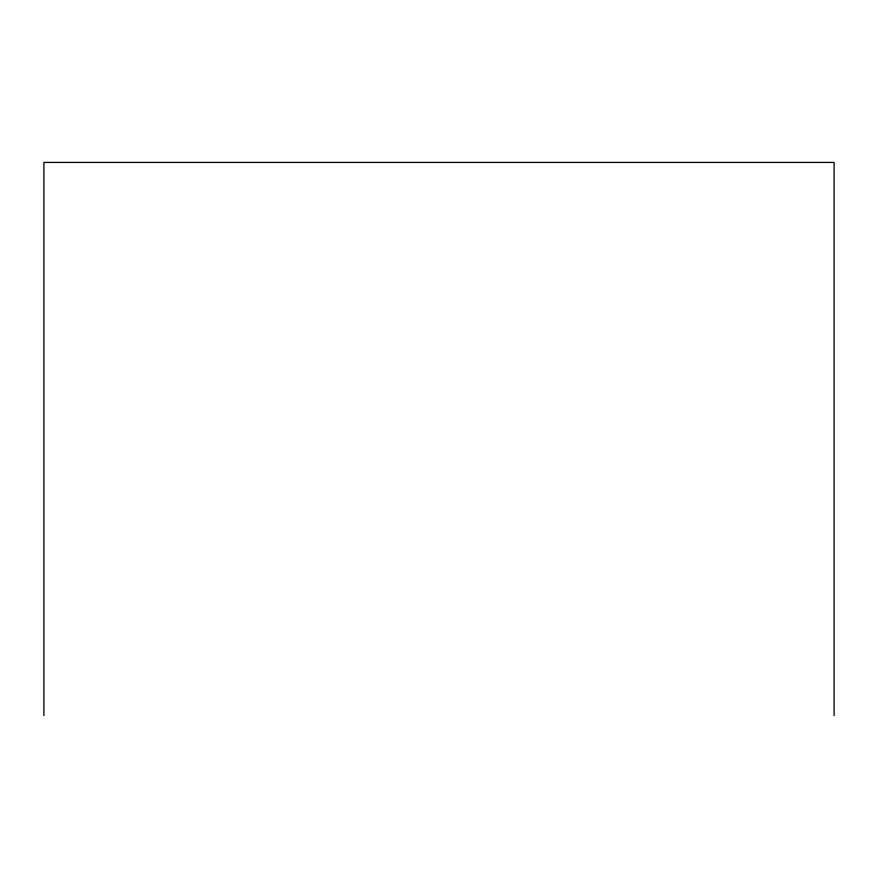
<?xml version="1.0" encoding="UTF-8"?>
<svg xmlns="http://www.w3.org/2000/svg" width="878" height="878" viewBox="0 0 878 878"><rect width="100%" height="100%" fill="white"/><g stroke="black" fill="none" stroke-linecap="round" stroke-linejoin="round"><path stroke-width="1.32" d="M834.1 715.57L834.1 162.43L43.9 162.43L43.9 715.57"/></g></svg>
